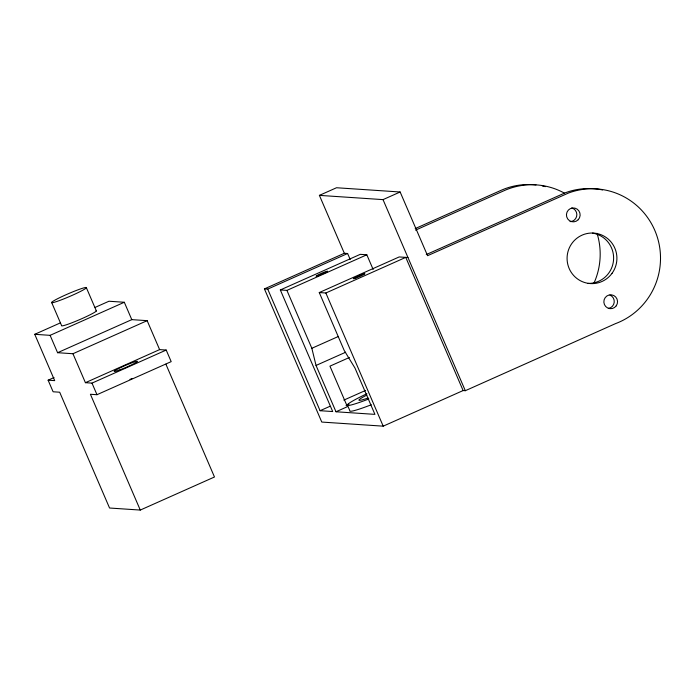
<?xml version="1.0" encoding="UTF-8"?>
<svg xmlns="http://www.w3.org/2000/svg" width="695" height="695" viewBox="0 0 695 695"><rect width="100%" height="100%" fill="white"/><g stroke="black" fill="none" stroke-linecap="round" stroke-linejoin="round"><path stroke-width="1.04" d="M344.338 253.275L264.421 288.894L321.776 422.065L383.206 426.165L463.122 390.555L465.311 390.703L615.483 323.635A69.57 68.51 -86.2 0 0 656.367 234.354A69.57 68.51 -86.2 0 0 568.51 193.019L427.573 255.682L400.146 191.994L336.519 187.746L319.396 195.373L344.338 253.275L347.622 253.501L350.193 259.47M165.888 364.163L214.477 476.996L140.277 510.069L109.558 508.019L59.683 392.215L53.107 391.772L48.12 380.191L54.697 380.634L34.75 334.312L60.474 322.845M95.102 307.416L108.95 301.239L124.309 302.264L131.789 319.639L147.149 320.664L159.615 349.611L166.201 350.054L171.187 361.635L96.979 394.699L90.402 394.265L140.277 510.069M34.75 334.312L50.11 335.338L124.309 302.264M319.396 195.373L383.023 199.621L400.146 191.994M50.11 335.338L57.589 352.704L131.789 319.639M57.589 352.704L72.949 353.729L147.149 320.664M48.12 380.191L54.054 377.55M264.421 288.894L267.714 289.111L347.622 253.501M415.202 228.603L500.947 190.387A69.57 68.51 -86.2 0 1 536.01 184.931M267.714 289.111L320.082 410.702L332.697 411.544L280.328 289.954L360.245 254.344L366.821 254.778L373.163 269.504M415.532 230.141L504.231 190.612A69.57 68.51 -86.2 0 1 564.314 193.071M280.328 289.954L286.913 290.388L366.821 254.778M72.949 353.729L85.415 382.684L159.615 349.611M85.415 382.684L91.992 383.119L166.201 350.054M286.913 290.388L311.846 348.291L316.034 365.448L335.989 411.77L374.926 414.368L354.98 368.046L344.207 350.454L319.266 292.552L399.182 256.942L407.956 257.524M319.266 292.552L325.851 292.995L405.767 257.376L463.122 390.555M426.252 254.587L565.226 192.802A69.57 68.51 -86.2 0 1 602.608 189.961M311.846 348.291L338.482 336.423M316.034 365.448L345.632 352.252M349.377 357.491L329.943 366.152L347.404 406.679L335.989 411.77M320.082 410.702L329.986 406.297M343.843 400.112L365.631 390.408M346.058 405.593L348.968 404.299M383.023 199.621L465.311 390.703M325.851 292.995L383.206 426.165M347.326 404.838L349.82 410.632A37.947 3.041 -23.3 0 0 371.295 404.751M86.397 287.773A18.974 1.52 -23.3 0 1 59.223 300.64A18.974 1.52 -23.3 0 1 61.395 296.852A18.974 1.52 -23.3 0 1 86.397 287.773L96.37 310.934M91.992 383.119L96.979 394.699M51.612 302.403L61.586 325.564A18.974 1.52 -23.3 0 0 80.012 319.465A18.974 1.52 -23.3 0 0 96.11 310.622M597.04 233.329A69.57 68.51 -86.2 0 1 593.808 283.482M542.248 185.93A69.57 68.51 -86.2 0 1 545.349 186.651M592.557 233.103A25.298 24.916 -86.2 0 1 613.52 260.33A25.298 24.916 -86.2 0 1 588.092 283.404M368.802 398.965A37.947 3.041 -23.3 0 1 347.257 405.211A37.947 3.041 -23.3 0 1 366.891 393.735M571.698 207.935A6.959 6.854 -86.2 0 1 570.082 221.636M368.089 397.966A25.298 2.033 -23.3 0 1 366.899 395.047M609.906 295.054A6.959 6.854 -86.2 0 1 608.429 308.415M132.241 378.428A12.649 1.016 -23.3 0 1 129.956 379.409M318.553 275.559A6.325 0.504 -23.3 0 0 327.614 271.276A6.325 0.504 -23.3 0 0 319.283 274.299A6.325 0.504 -23.3 0 0 318.553 275.559M612.052 273.3A25.298 24.916 -86.2 0 0 594.772 233.181A25.298 24.916 -86.2 0 0 569.162 268.505A25.298 24.916 -86.2 0 0 612.052 273.3M355.857 278.052A6.325 0.504 -23.3 0 0 364.91 273.761A6.325 0.504 -23.3 0 0 356.578 276.792A6.325 0.504 -23.3 0 0 355.857 278.052M616.213 305.87A6.959 6.854 -86.2 0 0 611.461 294.836A6.959 6.854 -86.2 0 0 604.424 304.558A6.959 6.854 -86.2 0 0 616.213 305.87M578.197 219.75A6.959 6.854 -86.2 0 0 574.991 208.161A6.959 6.854 -86.2 0 0 566.694 216.797A6.959 6.854 -86.2 0 0 578.197 219.75M119.288 370.07A12.649 1.016 -23.3 0 0 137.401 361.496A12.649 1.016 -23.3 0 0 120.73 367.542A12.649 1.016 -23.3 0 0 119.288 370.07"/></g></svg>
